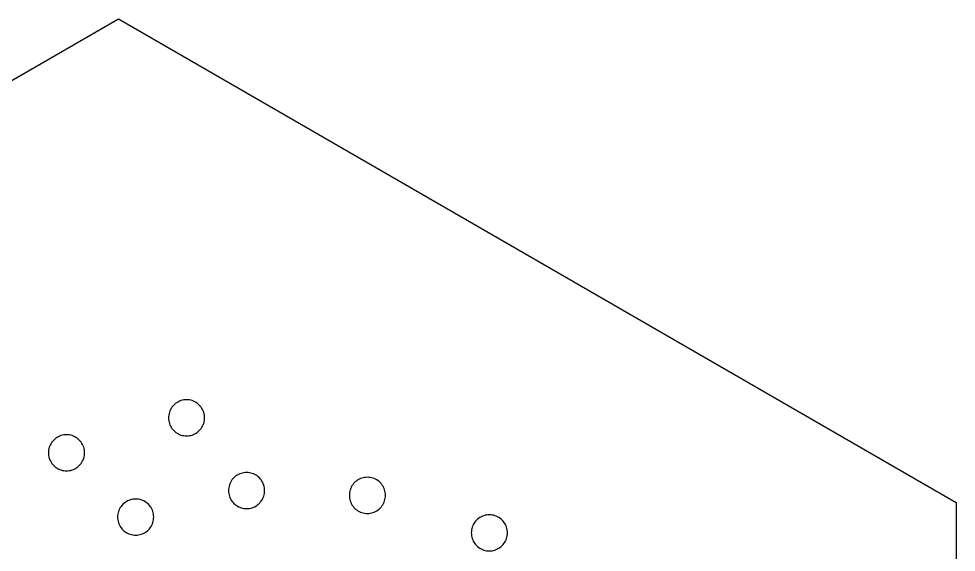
# Model space of a CAD drawing. Header units: millimetres. Extents: x 0 to 377, y 0 to 280.
# Drawn here: x 57.2 to 129.9, y 238.6 to 280 of the extents above; entities that cross this region are included whole.
import ezdxf

# ---------------------------------------------------------------- set-up
doc = ezdxf.new("R2010")
doc.units = ezdxf.units.MM
doc.layers.add('CUT', color=1, linetype='Continuous')

msp = doc.modelspace()

# ---------------------------------------------------------------- linework, layer by layer
at = {"layer": 'CUT'}
for points in [[(129.904, 167.5), (64.952, 130), (0, 167.5), (0, 242.5), (64.952, 280), (129.904, 242.5), (129.904, 167.5)], [(71.519, 248.527), (71.557, 248.63), (71.586, 248.736), (71.608, 248.843), (71.621, 248.953), (71.625, 249.062), (71.621, 249.172), (71.608, 249.281), (71.586, 249.389), (71.557, 249.495), (71.519, 249.598), (71.473, 249.698), (71.419, 249.794), (71.358, 249.885), (71.29, 249.972), (71.215, 250.052), (71.134, 250.127), (71.048, 250.195), (70.957, 250.256), (70.861, 250.31), (70.761, 250.356), (70.658, 250.394), (70.552, 250.424), (70.444, 250.445), (70.335, 250.458), (70.225, 250.462), (70.115, 250.458), (70.006, 250.445), (69.898, 250.424), (69.793, 250.394), (69.689, 250.356), (69.59, 250.31), (69.494, 250.256), (69.402, 250.195), (69.316, 250.127), (69.235, 250.052), (69.161, 249.972), (69.093, 249.885), (69.031, 249.794), (68.978, 249.698), (68.932, 249.598), (68.894, 249.495), (68.864, 249.389), (68.842, 249.281), (68.829, 249.172), (68.825, 249.062), (68.829, 248.953), (68.842, 248.843), (68.864, 248.736), (68.894, 248.63), (68.932, 248.527), (68.978, 248.427), (69.031, 248.331), (69.093, 248.239), (69.161, 248.153), (69.235, 248.072), (69.316, 247.998), (69.402, 247.93), (69.494, 247.869), (69.59, 247.815), (69.689, 247.769), (69.793, 247.731), (69.898, 247.701), (70.006, 247.68), (70.115, 247.667), (70.225, 247.662), (70.335, 247.667), (70.444, 247.68), (70.552, 247.701), (70.658, 247.731), (70.761, 247.769), (70.861, 247.815), (70.957, 247.869), (71.048, 247.93), (71.134, 247.998), (71.215, 248.072), (71.29, 248.153), (71.358, 248.239), (71.419, 248.331), (71.473, 248.427), (71.519, 248.527)], [(62.163, 245.717), (62.209, 245.817), (62.247, 245.92), (62.277, 246.026), (62.299, 246.134), (62.311, 246.243), (62.316, 246.353), (62.311, 246.462), (62.299, 246.572), (62.277, 246.679), (62.247, 246.785), (62.209, 246.888), (62.163, 246.988), (62.11, 247.084), (62.048, 247.175), (61.98, 247.262), (61.906, 247.343), (61.825, 247.417), (61.739, 247.485), (61.647, 247.546), (61.551, 247.6), (61.452, 247.646), (61.348, 247.684), (61.243, 247.714), (61.135, 247.735), (61.026, 247.748), (60.916, 247.753), (60.806, 247.748), (60.697, 247.735), (60.589, 247.714), (60.483, 247.684), (60.38, 247.646), (60.28, 247.6), (60.184, 247.546), (60.093, 247.485), (60.007, 247.417), (59.926, 247.343), (59.851, 247.262), (59.783, 247.175), (59.722, 247.084), (59.668, 246.988), (59.622, 246.888), (59.584, 246.785), (59.554, 246.679), (59.533, 246.572), (59.52, 246.462), (59.516, 246.353), (59.52, 246.243), (59.533, 246.134), (59.554, 246.026), (59.584, 245.92), (59.622, 245.817), (59.668, 245.717), (59.722, 245.621), (59.783, 245.53), (59.851, 245.443), (59.926, 245.363), (60.007, 245.288), (60.093, 245.22), (60.184, 245.159), (60.28, 245.105), (60.38, 245.059), (60.483, 245.021), (60.589, 244.991), (60.697, 244.97), (60.806, 244.957), (60.916, 244.953), (61.026, 244.957), (61.135, 244.97), (61.243, 244.991), (61.348, 245.021), (61.452, 245.059), (61.551, 245.105), (61.647, 245.159), (61.739, 245.22), (61.825, 245.288), (61.906, 245.363), (61.98, 245.443), (62.048, 245.53), (62.11, 245.621), (62.163, 245.717)], [(76.127, 242.786), (76.173, 242.886), (76.211, 242.989), (76.241, 243.095), (76.262, 243.203), (76.275, 243.312), (76.28, 243.422), (76.275, 243.532), (76.262, 243.641), (76.241, 243.749), (76.211, 243.855), (76.173, 243.958), (76.127, 244.057), (76.073, 244.153), (76.012, 244.245), (75.944, 244.331), (75.87, 244.412), (75.789, 244.486), (75.702, 244.555), (75.611, 244.616), (75.515, 244.669), (75.415, 244.715), (75.312, 244.753), (75.206, 244.783), (75.099, 244.805), (74.989, 244.818), (74.88, 244.822), (74.77, 244.818), (74.661, 244.805), (74.553, 244.783), (74.447, 244.753), (74.344, 244.715), (74.244, 244.669), (74.148, 244.616), (74.057, 244.555), (73.97, 244.486), (73.89, 244.412), (73.815, 244.331), (73.747, 244.245), (73.686, 244.153), (73.632, 244.057), (73.586, 243.958), (73.548, 243.855), (73.518, 243.749), (73.497, 243.641), (73.484, 243.532), (73.48, 243.422), (73.484, 243.312), (73.497, 243.203), (73.518, 243.095), (73.548, 242.989), (73.586, 242.886), (73.632, 242.786), (73.686, 242.69), (73.747, 242.599), (73.815, 242.513), (73.89, 242.432), (73.97, 242.357), (74.057, 242.289), (74.148, 242.228), (74.244, 242.174), (74.344, 242.128), (74.447, 242.09), (74.553, 242.061), (74.661, 242.039), (74.77, 242.026), (74.88, 242.022), (74.989, 242.026), (75.099, 242.039), (75.206, 242.061), (75.312, 242.09), (75.415, 242.128), (75.515, 242.174), (75.611, 242.228), (75.702, 242.289), (75.789, 242.357), (75.87, 242.432), (75.944, 242.513), (76.012, 242.599), (76.073, 242.69), (76.127, 242.786)], [(85.493, 242.417), (85.539, 242.516), (85.577, 242.619), (85.607, 242.725), (85.628, 242.833), (85.641, 242.942), (85.646, 243.052), (85.641, 243.162), (85.628, 243.271), (85.607, 243.379), (85.577, 243.485), (85.539, 243.588), (85.493, 243.688), (85.439, 243.784), (85.378, 243.875), (85.31, 243.961), (85.236, 244.042), (85.155, 244.117), (85.069, 244.185), (84.977, 244.246), (84.881, 244.3), (84.781, 244.346), (84.678, 244.384), (84.573, 244.413), (84.465, 244.435), (84.356, 244.448), (84.246, 244.452), (84.136, 244.448), (84.027, 244.435), (83.919, 244.413), (83.813, 244.384), (83.71, 244.346), (83.61, 244.3), (83.514, 244.246), (83.423, 244.185), (83.336, 244.117), (83.256, 244.042), (83.181, 243.961), (83.113, 243.875), (83.052, 243.784), (82.998, 243.688), (82.952, 243.588), (82.914, 243.485), (82.884, 243.379), (82.863, 243.271), (82.85, 243.162), (82.846, 243.052), (82.85, 242.942), (82.863, 242.833), (82.884, 242.725), (82.914, 242.619), (82.952, 242.516), (82.998, 242.417), (83.052, 242.321), (83.113, 242.229), (83.181, 242.143), (83.256, 242.062), (83.336, 241.988), (83.423, 241.919), (83.514, 241.858), (83.61, 241.805), (83.71, 241.759), (83.813, 241.721), (83.919, 241.691), (84.027, 241.669), (84.136, 241.656), (84.246, 241.652), (84.356, 241.656), (84.465, 241.669), (84.573, 241.691), (84.678, 241.721), (84.781, 241.759), (84.881, 241.805), (84.977, 241.858), (85.069, 241.919), (85.155, 241.988), (85.236, 242.062), (85.31, 242.143), (85.378, 242.229), (85.439, 242.321), (85.493, 242.417)], [(67.572, 240.832), (67.61, 240.936), (67.639, 241.041), (67.661, 241.149), (67.674, 241.258), (67.678, 241.368), (67.674, 241.478), (67.661, 241.587), (67.639, 241.695), (67.61, 241.801), (67.572, 241.904), (67.526, 242.004), (67.472, 242.1), (67.411, 242.191), (67.343, 242.277), (67.268, 242.358), (67.187, 242.433), (67.101, 242.501), (67.01, 242.562), (66.914, 242.616), (66.814, 242.662), (66.711, 242.7), (66.605, 242.73), (66.497, 242.751), (66.388, 242.764), (66.278, 242.768), (66.168, 242.764), (66.059, 242.751), (65.951, 242.73), (65.846, 242.7), (65.742, 242.662), (65.643, 242.616), (65.547, 242.562), (65.455, 242.501), (65.369, 242.433), (65.288, 242.358), (65.214, 242.277), (65.146, 242.191), (65.084, 242.1), (65.031, 242.004), (64.985, 241.904), (64.947, 241.801), (64.917, 241.695), (64.895, 241.587), (64.882, 241.478), (64.878, 241.368), (64.882, 241.258), (64.895, 241.149), (64.917, 241.041), (64.947, 240.936), (64.985, 240.832), (65.031, 240.733), (65.084, 240.637), (65.146, 240.545), (65.214, 240.459), (65.288, 240.378), (65.369, 240.304), (65.455, 240.236), (65.547, 240.175), (65.643, 240.121), (65.742, 240.075), (65.846, 240.037), (65.951, 240.007), (66.059, 239.985), (66.168, 239.973), (66.278, 239.968), (66.388, 239.973), (66.497, 239.985), (66.605, 240.007), (66.711, 240.037), (66.814, 240.075), (66.914, 240.121), (67.01, 240.175), (67.101, 240.236), (67.187, 240.304), (67.268, 240.378), (67.343, 240.459), (67.411, 240.545), (67.472, 240.637), (67.526, 240.733), (67.572, 240.832)], [(94.951, 239.51), (94.997, 239.61), (95.035, 239.713), (95.065, 239.818), (95.086, 239.926), (95.099, 240.035), (95.103, 240.145), (95.099, 240.255), (95.086, 240.364), (95.065, 240.472), (95.035, 240.578), (94.997, 240.681), (94.951, 240.781), (94.897, 240.877), (94.836, 240.968), (94.768, 241.055), (94.693, 241.135), (94.613, 241.21), (94.526, 241.278), (94.435, 241.339), (94.339, 241.393), (94.239, 241.439), (94.136, 241.477), (94.03, 241.507), (93.922, 241.528), (93.813, 241.541), (93.703, 241.545), (93.594, 241.541), (93.484, 241.528), (93.377, 241.507), (93.271, 241.477), (93.168, 241.439), (93.068, 241.393), (92.972, 241.339), (92.88, 241.278), (92.794, 241.21), (92.713, 241.135), (92.639, 241.055), (92.571, 240.968), (92.51, 240.877), (92.456, 240.781), (92.41, 240.681), (92.372, 240.578), (92.342, 240.472), (92.321, 240.364), (92.308, 240.255), (92.303, 240.145), (92.308, 240.035), (92.321, 239.926), (92.342, 239.818), (92.372, 239.713), (92.41, 239.61), (92.456, 239.51), (92.51, 239.414), (92.571, 239.322), (92.639, 239.236), (92.713, 239.155), (92.794, 239.081), (92.88, 239.013), (92.972, 238.952), (93.068, 238.898), (93.168, 238.852), (93.271, 238.814), (93.377, 238.784), (93.484, 238.763), (93.594, 238.75), (93.703, 238.745), (93.813, 238.75), (93.922, 238.763), (94.03, 238.784), (94.136, 238.814), (94.239, 238.852), (94.339, 238.898), (94.435, 238.952), (94.526, 239.013), (94.613, 239.081), (94.693, 239.155), (94.768, 239.236), (94.836, 239.322), (94.897, 239.414), (94.951, 239.51)]]:
    msp.add_lwpolyline(points, close=True, dxfattribs=at)

doc.saveas('drawing.dxf')
